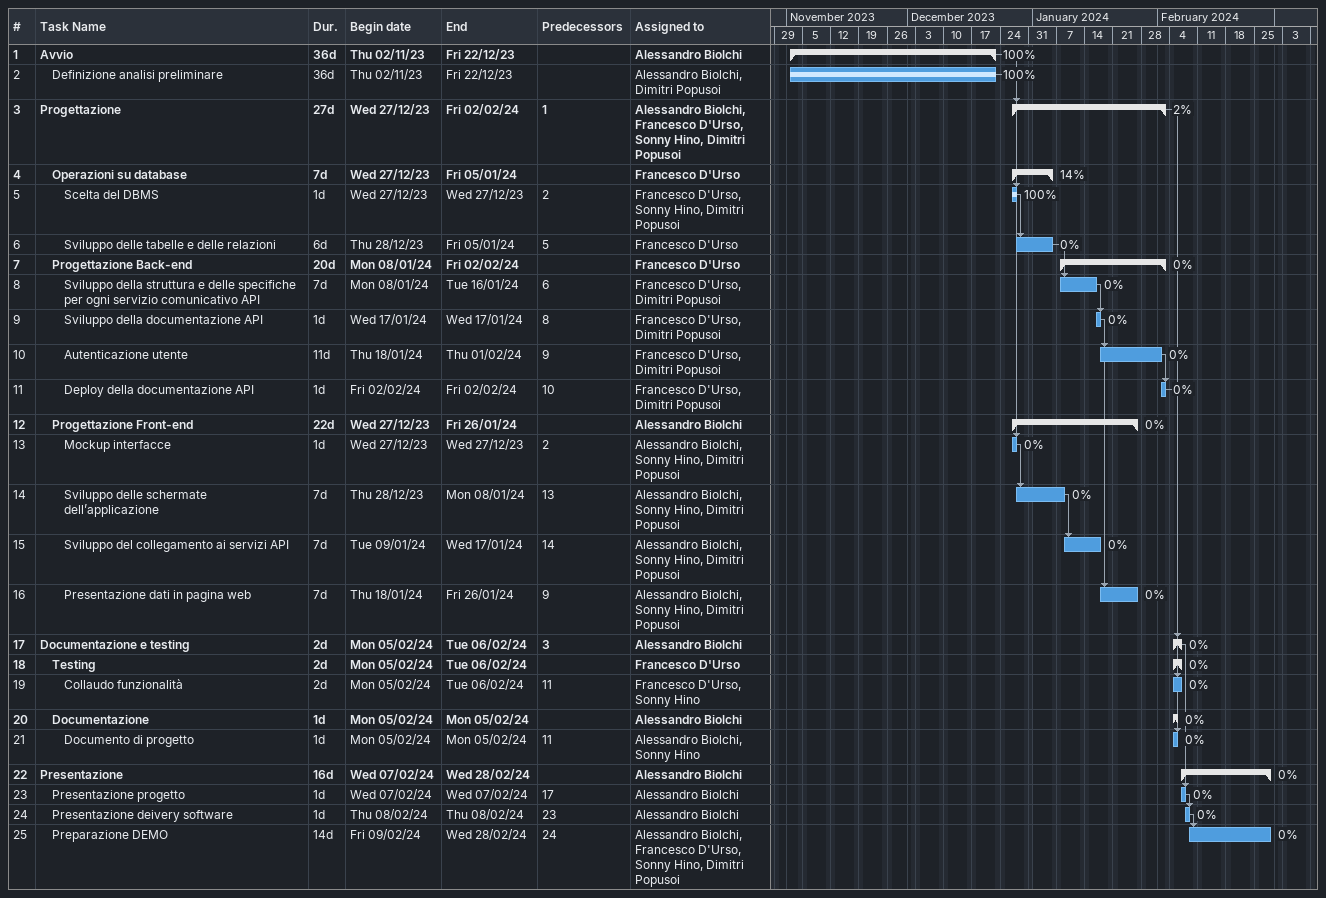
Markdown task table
| ID | Level | Task | Duration | Start | Finish | Predecessors | Resources | % complete |
|---|---|---|---|---|---|---|---|---|
| 1 | 1 | **Avvio** | 36d | 2023-11-02 | 2023-12-22 |  | Alessandro Biolchi | 100 |
| 2 | 2 | Definizione analisi preliminare | 36d | 2023-11-02 | 2023-12-22 |  | Alessandro Biolchi, Dimitri Popusoi | 100 |
| 3 | 1 | **Progettazione** | 27d | 2023-12-27 | 2024-02-02 | 1 | Alessandro Biolchi, Francesco D'Urso, Sonny Hino, Dimitri Popusoi | 2 |
| 4 | 2 | **Operazioni su database** | 7d | 2023-12-27 | 2024-01-05 |  | Francesco D'Urso | 14 |
| 5 | 3 | Scelta del DBMS | 1d | 2023-12-27 | 2023-12-27 | 2 | Francesco D'Urso, Sonny Hino, Dimitri Popusoi | 100 |
| 6 | 3 | Sviluppo delle tabelle e delle relazioni | 6d | 2023-12-28 | 2024-01-05 | 5 | Francesco D'Urso | 0 |
| 7 | 2 | **Progettazione Back-end** | 20d | 2024-01-08 | 2024-02-02 |  | Francesco D'Urso | 0 |
| 8 | 3 | Sviluppo della struttura e delle specifiche per ogni servizio comunicativo API | 7d | 2024-01-08 | 2024-01-16 | 6 | Francesco D'Urso, Dimitri Popusoi | 0 |
| 9 | 3 | Sviluppo della documentazione API | 1d | 2024-01-17 | 2024-01-17 | 8 | Francesco D'Urso, Dimitri Popusoi | 0 |
| 10 | 3 | Autenticazione utente | 11d | 2024-01-18 | 2024-02-01 | 9 | Francesco D'Urso, Dimitri Popusoi | 0 |
| 11 | 3 | Deploy della documentazione API | 1d | 2024-02-02 | 2024-02-02 | 10 | Francesco D'Urso, Dimitri Popusoi | 0 |
| 12 | 2 | **Progettazione Front-end** | 22d | 2023-12-27 | 2024-01-26 |  | Alessandro Biolchi | 0 |
| 13 | 3 | Mockup interfacce | 1d | 2023-12-27 | 2023-12-27 | 2 | Alessandro Biolchi, Sonny Hino, Dimitri Popusoi | 0 |
| 14 | 3 | Sviluppo delle schermate dell’applicazione | 7d | 2023-12-28 | 2024-01-08 | 13 | Alessandro Biolchi, Sonny Hino, Dimitri Popusoi | 0 |
| 15 | 3 | Sviluppo del collegamento ai servizi API | 7d | 2024-01-09 | 2024-01-17 | 14 | Alessandro Biolchi, Sonny Hino, Dimitri Popusoi | 0 |
| 16 | 3 | Presentazione dati in pagina web | 7d | 2024-01-18 | 2024-01-26 | 9 | Alessandro Biolchi, Sonny Hino, Dimitri Popusoi | 0 |
| 17 | 1 | **Documentazione e testing** | 2d | 2024-02-05 | 2024-02-06 | 3 | Alessandro Biolchi | 0 |
| 18 | 2 | **Testing** | 2d | 2024-02-05 | 2024-02-06 |  | Francesco D'Urso | 0 |
| 19 | 3 | Collaudo funzionalità | 2d | 2024-02-05 | 2024-02-06 | 11 | Francesco D'Urso, Sonny Hino | 0 |
| 20 | 2 | **Documentazione** | 1d | 2024-02-05 | 2024-02-05 |  | Alessandro Biolchi | 0 |
| 21 | 3 | Documento di progetto | 1d | 2024-02-05 | 2024-02-05 | 11 | Alessandro Biolchi, Sonny Hino | 0 |
| 22 | 1 | **Presentazione** | 16d | 2024-02-07 | 2024-02-28 |  | Alessandro Biolchi | 0 |
| 23 | 2 | Presentazione progetto | 1d | 2024-02-07 | 2024-02-07 | 17 | Alessandro Biolchi | 0 |
| 24 | 2 | Presentazione deivery software | 1d | 2024-02-08 | 2024-02-08 | 23 | Alessandro Biolchi | 0 |
| 25 | 2 | Preparazione DEMO | 14d | 2024-02-09 | 2024-02-28 | 24 | Alessandro Biolchi, Francesco D'Urso, Sonny Hino, Dimitri Popusoi | 0 |
